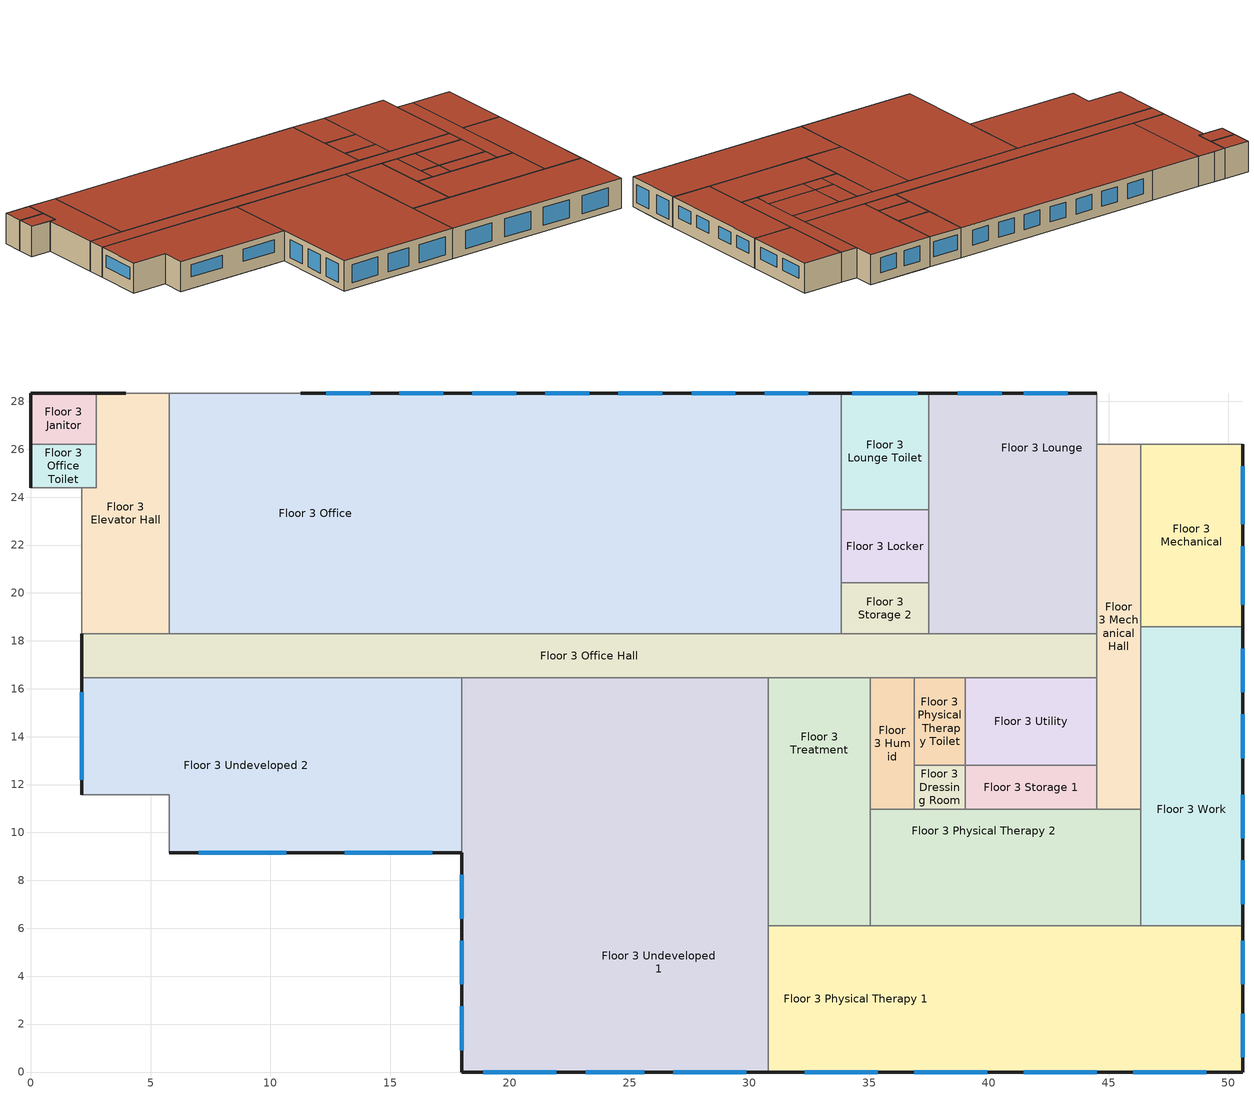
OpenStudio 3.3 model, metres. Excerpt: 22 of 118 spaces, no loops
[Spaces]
Floor 3 Work
 floor to Floor 2 Utility: 50.6,18.59 50.6,15.85 46.33,15.85 46.33,18.59 z6.1
 floor to Floor 2 Office: 50.6,15.85 50.6,6.1 46.33,6.1 46.33,15.85 z6.1
 wall outside: 50.6,6.1 50.6,18.59 z6.1:9.14
 wall to Floor 3 Physical Therapy 2: 46.33,10.97 46.33,6.1 z6.1:9.14
 wall to Floor 3 Mechanical: 50.6,18.59 46.33,18.59 z6.1:9.14
 wall to Floor 3 Physical Therapy 1: 46.33,6.1 50.6,6.1 z6.1:9.14
 wall to Floor 3 Mechanical Hall: 46.33,18.59 46.33,10.97 z6.1:9.14
 window: 50.6,13.11 50.6,14.94 / 50.6,15.85 50.6,17.68 / 50.6,7.01 50.6,8.84 / 50.6,9.75 50.6,11.58 z7.32:8.53
 roof outside: 50.6,6.1 50.6,18.59 46.33,18.59 46.33,6.1 z9.14
Floor 3 Dressing Room
 floor to Floor 2 X-Ray: 39.01,12.8 39.01,10.97 36.88,10.97 36.88,12.8 z6.1
 wall to Floor 3 Storage 1: 39.01,10.97 39.01,12.8 z6.1:9.14
 wall to Floor 3 Physical Therapy 2: 36.88,10.97 39.01,10.97 z6.1:9.14
 wall to Floor 3 Physical Therapy Toilet: 39.01,12.8 36.88,12.8 z6.1:9.14
 wall to Floor 3 Humid: 36.88,12.8 36.88,10.97 z6.1:9.14
 roof outside: 39.01,10.97 39.01,12.8 36.88,12.8 36.88,10.97 z9.14
Floor 3 Physical Therapy Toilet
 floor to Floor 2 X-Ray: 39.01,16.46 39.01,12.8 36.88,12.8 36.88,16.46 z6.1
 wall to Floor 3 Office Hall: 39.01,16.46 36.88,16.46 z6.1:9.14
 wall to Floor 3 Utility: 39.01,12.8 39.01,16.46 z6.1:9.14
 wall to Floor 3 Humid: 36.88,16.46 36.88,12.8 z6.1:9.14
 roof outside: 39.01,12.8 39.01,16.46 36.88,16.46 36.88,12.8 z9.14
Floor 3 Lounge
 floor to Floor 2 Storage 2: 44.5,23.77 44.5,21.34 39.93,21.34 39.93,23.77 z6.1
 floor to Floor 2 Exam 6: 44.5,28.35 44.5,23.77 39.93,23.77 39.93,28.35 z6.1
 floor to Floor 2 Exam Hall 4: 39.93,28.35 39.93,18.29 38.1,18.29 38.1,28.35 z6.1
 floor to Floor 2 Exam 7: 38.1,28.35 38.1,18.29 37.49,18.29 37.49,28.35 z6.1
 floor to Floor 2 Nurse Station 1: 44.5,21.34 44.5,18.29 39.93,18.29 39.93,21.34 z6.1
 wall outside: 44.5,28.35 37.49,28.35 z6.1:9.14
 wall to Floor 3 Lounge Toilet: 37.49,28.35 37.49,23.47 z6.1:9.14
 wall to NE Stair: 44.5,26.21 44.5,28.35 z6.1:9.14
 wall to Floor 3 Office Hall: 37.49,18.29 44.5,18.29 z6.1:9.14
 wall to Floor 3 Locker: 37.49,23.47 37.49,20.42 z6.1:9.14
 wall to Floor 3 Storage 2: 37.49,20.42 37.49,18.29 z6.1:9.14
 wall to Floor 3 Mechanical Hall: 44.5,18.29 44.5,26.21 z6.1:9.14
 window: 40.54,28.35 38.71,28.35 / 43.28,28.35 41.45,28.35 z7.01:8.53
 roof outside: 44.5,18.29 44.5,28.35 37.49,28.35 37.49,18.29 z9.14
Floor 3 Elevator Hall
 floor to Floor 2 Work: 5.79,28.35 5.79,18.29 2.13,18.29 2.13,24.38 2.74,24.38 2.74,28.35 z6.1
 wall outside: 3.96,28.35 2.74,28.35 z6.1:9.14
 wall to NW Elevator: 2.13,24.38 2.13,18.29 z6.1:9.14
 wall to Floor 3 Office: 5.79,18.29 5.79,28.35 z6.1:9.14
 wall to Floor 3 Office Toilet: 2.74,26.21 2.74,24.38 2.13,24.38 z6.1:9.14
 wall to Floor 3 Office Hall: 2.13,18.29 5.79,18.29 z6.1:9.14
 wall to Floor 3 Janitor: 2.74,28.35 2.74,26.21 z6.1:9.14
 wall to NW Stair: 5.79,28.35 3.96,28.35 z6.1:9.14
 roof outside: 5.79,18.29 5.79,28.35 2.74,28.35 2.74,24.38 2.13,24.38 2.13,18.29 z9.14
Floor 3 Physical Therapy 2
 floor to Floor 2 Exam Hall 3: 39.93,9.14 39.93,6.1 38.1,6.1 38.1,9.14 z6.1
 floor to Floor 2 Lounge: 44.5,9.14 44.5,6.1 42.06,6.1 42.06,9.14 z6.1
 floor to Floor 2 Dictation: 42.06,9.14 42.06,6.1 39.93,6.1 39.93,9.14 z6.1
 floor to Floor 2 Exam 3: 38.1,9.14 38.1,6.1 35.05,6.1 35.05,9.14 z6.1
 floor to Floor 2 Office Hall: 46.33,10.97 46.33,6.1 44.5,6.1 44.5,10.97 z6.1
 floor to Floor 2 Reception Hall: 44.5,10.97 44.5,9.14 35.05,9.14 35.05,10.97 z6.1
 wall to Floor 3 Physical Therapy 1: 35.05,6.1 46.33,6.1 z6.1:9.14
 wall to Floor 3 Mechanical Hall: 46.33,10.97 44.5,10.97 z6.1:9.14
 wall to Floor 3 Treatment: 35.05,10.97 35.05,6.1 z6.1:9.14
 wall to Floor 3 Storage 1: 44.5,10.97 39.01,10.97 z6.1:9.14
 wall to Floor 3 Humid: 36.88,10.97 35.05,10.97 z6.1:9.14
 roof outside: 46.33,6.1 46.33,10.97 35.05,10.97 35.05,6.1 z9.14
Floor 3 Office
 floor to Floor 2 Storage 3: 28.96,23.77 28.96,21.34 23.47,21.34 23.47,23.77 z6.1
 floor to Floor 2 Exam 8: 28.96,28.35 28.96,23.77 23.47,23.77 23.47,28.35 z6.1
 floor to Floor 2 Exam Hall 5: 30.78,28.35 30.78,18.29 28.96,18.29 28.96,28.35 z6.1
 floor to Floor 2 Exam 9: 21.64,28.35 21.64,18.29 17.98,18.29 17.98,28.35 z6.1
 floor to Floor 2 Work: 17.98,28.35 17.98,18.29 5.79,18.29 5.79,28.35 z6.1
 floor to Floor 2 Exam Hall 6: 23.47,28.35 23.47,18.29 21.64,18.29 21.64,28.35 z6.1
 floor to Floor 2 Nurse Station 2: 28.96,21.34 28.96,18.29 23.47,18.29 23.47,21.34 z6.1
 floor to Floor 2 Exam 7: 33.83,28.35 33.83,18.29 30.78,18.29 30.78,28.35 z6.1
 wall outside: 33.83,28.35 11.28,28.35 z6.1:9.14
 wall to Floor 3 Office Hall: 5.79,18.29 33.83,18.29 z6.1:9.14
 wall to Floor 3 Locker: 33.83,20.42 33.83,23.47 z6.1:9.14
 wall to Floor 3 Storage 2: 33.83,18.29 33.83,20.42 z6.1:9.14
 wall to NW Stair: 11.28,28.35 5.79,28.35 z6.1:9.14
 wall to Floor 3 Lounge Toilet: 33.83,23.47 33.83,28.35 z6.1:9.14
 window: 26.37,28.35 24.54,28.35 / 17.22,28.35 15.39,28.35 / 23.32,28.35 21.49,28.35 / 14.17,28.35 12.34,28.35 / 32.46,28.35 30.63,28.35 / 29.41,28.35 27.58,28.35 / 20.27,28.35 18.44,28.35 z7.01:8.53
 roof outside: 33.83,18.29 33.83,28.35 5.79,28.35 5.79,18.29 z9.14
Floor 3 Storage 1
 floor to Floor 2 Scheduling 1: 44.5,12.8 44.5,10.97 39.01,10.97 39.01,12.8 z6.1
 wall to Floor 3 Mechanical Hall: 44.5,10.97 44.5,12.8 z6.1:9.14
 wall to Floor 3 Utility: 44.5,12.8 39.01,12.8 z6.1:9.14
 roof outside: 44.5,10.97 44.5,12.8 39.01,12.8 39.01,10.97 z9.14
Floor 3 Utility
 floor to Floor 2 Scheduling 1: 44.5,16.46 44.5,12.8 39.01,12.8 39.01,16.46 z6.1
 wall to Floor 3 Mechanical Hall: 44.5,12.8 44.5,16.46 z6.1:9.14
 wall to Floor 3 Office Hall: 44.5,16.46 39.01,16.46 z6.1:9.14
 roof outside: 44.5,12.8 44.5,16.46 39.01,16.46 39.01,12.8 z9.14
Floor 3 Physical Therapy 1
 floor to Floor 2 Office Hall: 46.33,6.1 46.33,3.66 44.5,3.66 44.5,6.1 z6.1
 floor to Floor 2 Conference: 50.6,3.66 50.6,0 42.06,0 42.06,3.66 z6.1
 floor to Floor 2 Conference Toilet: 44.5,6.1 44.5,3.66 42.06,3.66 42.06,6.1 z6.1
 floor to Floor 2 Exam Hall 3: 39.93,6.1 39.93,0 38.1,0 38.1,6.1 z6.1
 floor to Floor 2 Exam 3: 38.1,6.1 38.1,0 30.78,0 30.78,6.1 z6.1
 floor to Floor 2 Storage 1: 42.06,6.1 42.06,3.66 39.93,3.66 39.93,6.1 z6.1
 floor to Floor 2 Exam 4: 42.06,3.66 42.06,0 39.93,0 39.93,3.66 z6.1
 floor to Floor 2 Office: 50.6,6.1 50.6,3.66 46.33,3.66 46.33,6.1 z6.1
 wall outside: 30.78,0 50.6,0 50.6,6.1 z6.1:9.14
 wall to Floor 3 Undeveloped 1: 30.78,6.1 30.78,0 z6.1:9.14
 wall to Floor 3 Treatment: 35.05,6.1 30.78,6.1 z6.1:9.14
 window: 32.31,0 35.36,0 / 36.88,0 39.93,0 / 46.02,0 49.07,0 / 41.45,0 44.5,0 / 50.6,3.66 50.6,5.49 / 50.6,0.61 50.6,2.44 z6.71:8.53
 roof outside: 50.6,0 50.6,6.1 30.78,6.1 30.78,0 z9.14
Floor 3 Office Toilet
 floor to Floor 2 Work Toilet: 2.74,26.21 2.74,24.38 0,24.38 0,26.21 z6.1
 wall outside: 0,26.21 0,24.38 z6.1:9.14
 wall to NW Elevator: 0,24.38 2.13,24.38 z6.1:9.14
 wall to Floor 3 Janitor: 2.74,26.21 0,26.21 z6.1:9.14
 roof outside: 2.74,24.38 2.74,26.21 0,26.21 0,24.38 z9.14
Floor 3 Office Hall
 floor to Floor 2 Work Hall: 44.5,18.29 44.5,16.46 2.13,16.46 2.13,18.29 z6.1
 wall outside: 2.13,18.29 2.13,16.46 z6.1:9.14
 wall to Floor 3 Humid: 35.05,16.46 36.88,16.46 z6.1:9.14
 wall to Floor 3 Undeveloped 2: 2.13,16.46 17.98,16.46 z6.1:9.14
 wall to Floor 3 Undeveloped 1: 17.98,16.46 30.78,16.46 z6.1:9.14
 wall to Floor 3 Storage 2: 37.49,18.29 33.83,18.29 z6.1:9.14
 wall to Floor 3 Mechanical Hall: 44.5,16.46 44.5,18.29 z6.1:9.14
 wall to Floor 3 Treatment: 30.78,16.46 35.05,16.46 z6.1:9.14
 roof outside: 44.5,16.46 44.5,18.29 2.13,18.29 2.13,16.46 z9.14
Floor 3 Humid
 floor to Floor 2 X-Ray: 36.88,16.46 36.88,10.97 35.05,10.97 35.05,16.46 z6.1
 wall to Floor 3 Treatment: 35.05,16.46 35.05,10.97 z6.1:9.14
 roof outside: 36.88,10.97 36.88,16.46 35.05,16.46 35.05,10.97 z9.14
Floor 3 Undeveloped 1
 floor to Floor 2 Exam 2: 28.96,9.14 28.96,0 23.47,0 23.47,9.14 z6.1
 floor to Floor 2 X-Ray: 30.78,16.46 30.78,10.97 23.77,10.97 23.77,16.46 z6.1
 floor to Floor 2 Exam 1: 21.64,9.14 21.64,0 17.98,0 17.98,9.14 z6.1
 floor to Floor 2 Exam Hall 2: 30.78,9.14 30.78,0 28.96,0 28.96,9.14 z6.1
 floor to Floor 2 Scheduling 2: 23.77,16.46 23.77,10.97 17.98,10.97 17.98,16.46 z6.1
 floor to Floor 2 Reception Hall: 30.78,10.97 30.78,9.14 17.98,9.14 17.98,10.97 z6.1
 floor to Floor 2 Exam Hall 1: 23.47,9.14 23.47,0 21.64,0 21.64,9.14 z6.1
 wall outside: 17.98,9.14 17.98,0 30.78,0 z6.1:9.14
 wall to Floor 3 Undeveloped 2: 17.98,16.46 17.98,9.14 z6.1:9.14
 wall to Floor 3 Treatment: 30.78,6.1 30.78,16.46 z6.1:9.14
 window: 17.98,8.23 17.98,6.4 / 17.98,2.74 17.98,0.91 / 17.98,5.49 17.98,3.66 / 26.82,0 29.87,0 / 23.16,0 25.6,0 / 18.9,0 21.95,0 z6.71:8.53
 roof outside: 30.78,0 30.78,16.46 17.98,16.46 17.98,0 z9.14
Floor 3 Mechanical Hall
 floor to Floor 2 Office Hall: 46.33,26.21 46.33,10.97 44.5,10.97 44.5,26.21 z6.1
 wall to NE Stair: 46.33,26.21 44.5,26.21 z6.1:9.14
 wall to Floor 3 Mechanical: 46.33,18.59 46.33,26.21 z6.1:9.14
 roof outside: 46.33,10.97 46.33,26.21 44.5,26.21 44.5,10.97 z9.14
Floor 3 Treatment
 floor to Floor 2 Reception Hall: 35.05,10.97 35.05,9.14 30.78,9.14 30.78,10.97 z6.1
 floor to Floor 2 Exam 3: 35.05,9.14 35.05,6.1 30.78,6.1 30.78,9.14 z6.1
 floor to Floor 2 X-Ray: 35.05,16.46 35.05,10.97 30.78,10.97 30.78,16.46 z6.1
 roof outside: 35.05,6.1 35.05,16.46 30.78,16.46 30.78,6.1 z9.14
Floor 3 Undeveloped 2
 floor to Floor 2 Reception: 15.85,16.46 15.85,9.14 5.79,9.14 5.79,11.58 2.13,11.58 2.13,16.46 z6.1
 floor to Floor 2 Reception Hall: 17.98,10.97 17.98,9.14 15.85,9.14 15.85,10.97 z6.1
 floor to Floor 2 Reception Toilet: 17.98,16.46 17.98,10.97 15.85,10.97 15.85,16.46 z6.1
 wall outside: 2.13,16.46 2.13,11.58 / 5.79,9.14 17.98,9.14 z6.1:9.14
 wall to SW Stair: 2.13,11.58 5.79,11.58 5.79,9.14 z6.1:9.14
 window: 7.01,9.14 10.67,9.14 / 13.11,9.14 16.76,9.14 / 2.13,15.85 2.13,12.19 z7.32:8.53
 roof outside: 17.98,9.14 17.98,16.46 2.13,16.46 2.13,11.58 5.79,11.58 5.79,9.14 z9.14
Floor 3 Janitor
 floor to Floor 2 Janitor: 2.74,28.35 2.74,26.21 0,26.21 0,28.35 z6.1
 wall outside: 2.74,28.35 0,28.35 0,26.21 z6.1:9.14
 roof outside: 2.74,26.21 2.74,28.35 0,28.35 0,26.21 z9.14
Floor 3 Locker
 floor to Floor 2 Exam 7: 37.49,23.47 37.49,20.42 33.83,20.42 33.83,23.47 z6.1
 wall to Floor 3 Storage 2: 33.83,20.42 37.49,20.42 z6.1:9.14
 wall to Floor 3 Lounge Toilet: 37.49,23.47 33.83,23.47 z6.1:9.14
 roof outside: 37.49,20.42 37.49,23.47 33.83,23.47 33.83,20.42 z9.14
Floor 3 Mechanical
 floor to Floor 2 Exam 5: 50.6,26.21 50.6,18.59 46.33,18.59 46.33,26.21 z6.1
 wall outside: 50.6,18.59 50.6,26.21 z6.1:9.14
 wall to NE Stair: 50.6,26.21 46.33,26.21 z6.1:9.14
 window: 50.6,22.86 50.6,25.3 / 50.6,19.51 50.6,21.95 z7.32:8.53
 roof outside: 50.6,18.59 50.6,26.21 46.33,26.21 46.33,18.59 z9.14
Floor 3 Lounge Toilet
 floor to Floor 2 Exam 7: 37.49,28.35 37.49,23.47 33.83,23.47 33.83,28.35 z6.1
 wall outside: 37.49,28.35 33.83,28.35 z6.1:9.14
 window: 37.03,28.35 34.29,28.35 z7.01:8.53
 roof outside: 37.49,23.47 37.49,28.35 33.83,28.35 33.83,23.47 z9.14
Floor 3 Storage 2
 floor to Floor 2 Exam 7: 37.49,20.42 37.49,18.29 33.83,18.29 33.83,20.42 z6.1
 roof outside: 37.49,18.29 37.49,20.42 33.83,20.42 33.83,18.29 z9.14
[Site]
New York-John F Kennedy Intl AP_NY_USA: Latitude {deg}=40.65; Longitude {deg}=-73.8; Time Zone {hr}=-5; Elevation {m}=5; Terrain=City
[Building]
-Outpatient-ASHRAE 169-2013-4A created: 2021-11-22 21:51:46 -0800: North Axis {deg}=0; Default Construction Set=90.1-2004 - Outpatient - ASHRAE 169-2013-4A; Standards Number of Stories=3; Standards Number of Above Ground Stories=3; Standards Building Type=Outpatient
[ClimateZones]
Climate Zone Institution Name 1=ASHRAE; Climate Zone Document Name 1=ANSI/ASHRAE Standard 169; Climate Zone Document Year 1=2006; Climate Zone Value 1=4A
[Site:WaterMainsTemperature]
Calculation Method=Correlation; Annual Average Outdoor Air Temperature {C}=12.4667; Maximum Difference In Monthly Average Outdoor Air Temperatures {deltaC}=25.2
[SizingPeriod:DesignDay] Barometric Pressure {Pa}=101241; Sky Clearness=0; Rain Indicator=No; Snow Indicator=No; Day of Month=21; Daylight Saving Time Indicator=No; Humidity Condition Type=Wetbulb; Dry-Bulb Temperature Range Modifier Type=DefaultMultipliers
Name | Maximum Dry-Bulb Temperature {C} | Daily Dry-Bulb Temperature Range {deltaC} | Wind Speed {m/s} | Wind Direction {deg} | Month | Day Type | Wetbulb or DewPoint at Maximum Dry-Bulb {C} | Solar Model Indicator | ASHRAE Clear Sky Optical Depth for Beam Irradiance | ASHRAE Clear Sky Optical Depth for Diffuse Irradiance
New.York-John.F.Kennedy.Intl.AP_NY_USA Ann Clg .4% Condns DB=>MWB | 32.1 | 7.4 | 5.6 | 230 | 7 | SummerDesignDay | 23.1 | ASHRAETau | 0.541 | 1.8
New.York-John.F.Kennedy.Intl.AP_NY_USA Ann Htg 99.6% Condns DB | -10.7 | 0 | 7.5 | 320 | 1 | WinterDesignDay | -10.7 | ASHRAEClearSky
[Site:GroundTemperature:FCfactorMethod]
January Ground Temperature {C}=14; February Ground Temperature {C}=7.3; March Ground Temperature {C}=3.3; April Ground Temperature {C}=1.2; May Ground Temperature {C}=-0.2; June Ground Temperature {C}=5.6; July Ground Temperature {C}=10.9; August Ground Temperature {C}=16.1; September Ground Temperature {C}=21.7; October Ground Temperature {C}=25; November Ground Temperature {C}=24.8; December Ground Temperature {C}=19.9
[Material:NoMass] Thermal Absorptance=0.9; Solar Absorptance=0.7
Name | Roughness | Thermal Resistance {m2-K/W} | Visible Absorptance
CP02 CARPET PAD | VeryRough | 0.21648 | 0.8
Typical Insulation R-6.78 | Smooth | 1.19347 | 0.7
Typical Carpet Pad | Smooth | 0.21648 | 0.8
Typical Insulation R-5.89 | Smooth | 1.03652 | 0.7
Typical Insulation R-14.76 | Smooth | 2.59864 | 0.7
Typical Insulation R-0.58 | Smooth | 0.101875 | 0.7
Typical Insulation R-0.01 | Smooth | 0.001 | 0.7
[Material]
Name | Roughness | Thickness {m} | Conductivity {W/m-K} | Density {kg/m3} | Specific Heat {J/kg-K} | Thermal Absorptance | Solar Absorptance | Visible Absorptance
100mm Normalweight concrete floor | MediumSmooth | 0.1016 | 2.31 | 2322 | 832
G01 13mm gypsum board | Smooth | 0.0127 | 0.16 | 800 | 1090 | 0.9 | 0.7 | 0.5
4 in. Normalweight Concrete Floor | MediumRough | 0.1016 | 2.31 | 2322 | 832 | 0.9 | 0.7 | 0.7
25mm Stucco | Smooth | 0.0254 | 0.72 | 1856 | 840 | 0.9 | 0.7 | 0.7
5/8 in. Gypsum Board | MediumSmooth | 0.0159 | 0.16 | 800 | 1090 | 0.9 | 0.7 | 0.7
Roof Membrane | VeryRough | 0.0095 | 0.16 | 1121.29 | 1460 | 0.9 | 0.7 | 0.7
Metal Roof Surface; F08 Metal surface | Smooth | 0.0008 | 45.28 | 7824 | 500 | 0.9 | 0.7 | 0.7
6 in. Normalweight Concrete Floor | MediumRough | 0.1524 | 2.31 | 2322 | 832 | 0.9 | 0.7 | 0.7
8 in. Concrete Block Basement Wall | MediumRough | 0.2032 | 1.326 | 1842 | 912 | 0.9 | 0.7 | 0.7
G05 25mm wood | MediumSmooth | 0.0254 | 0.15 | 608 | 1630 | 0.9 | 0.5 | 0.5
Std Wood 6inch | MediumSmooth | 0.15 | 0.12 | 540 | 1210 | 0.9 | 0.7 | 0.7
[DefaultConstructionSet]
90.1-2004 - Outpatient - ASHRAE 169-2013-4A: Default Exterior Surface Constructions=Default Surface Constructions 1; Default Interior Surface Constructions=Default Surface Constructions 2; Default Ground Contact Surface Constructions=Default Surface Constructions 3; Default Exterior SubSurface Constructions=Default Sub Surface Constructions 1; Default Interior SubSurface Constructions=Default Sub Surface Constructions 2; Interior Partition Construction=Typical Interior Partition
[DefaultSurfaceConstructions]
Name | Floor Construction | Wall Construction | Roof Ceiling Construction
Default Surface Constructions 1 | Typical Insulated Exterior Mass Floor R-9.35 | Typical Insulated Steel Framed Exterior Wall R-8.06 | Typical IEAD Roof R-15.87
Default Surface Constructions 2 | Typical Interior Floor | Typical Interior Wall | Typical Interior Ceiling
Default Surface Constructions 3 | Typical Insulated Carpeted 6in Slab Floor | Typical Insulated Basement Mass Wall
[Construction]
Typical Insulated Exterior Mass Floor R-9.35: Typical Insulation R-6.78, 4 in. Normalweight Concrete Floor, Typical Carpet Pad
Typical Insulated Steel Framed Exterior Wall R-8.06: 25mm Stucco, 5/8 in. Gypsum Board, Typical Insulation R-5.89, 5/8 in. Gypsum Board
Typical IEAD Roof R-15.87: Roof Membrane, Typical Insulation R-14.76, Metal Roof Surface
Typical Interior Floor: 100mm Normalweight concrete floor, CP02 CARPET PAD
Typical Interior Wall: G01 13mm gypsum board, G01 13mm gypsum board
Typical Interior Ceiling: CP02 CARPET PAD, 100mm Normalweight concrete floor
Typical Insulated Carpeted 6in Slab Floor: 6 in. Normalweight Concrete Floor, Typical Carpet Pad
Typical Insulated Basement Mass Wall: 8 in. Concrete Block Basement Wall
U 0.57 SHGC 0.39 Dbl Ref-D Clr 6mm/6mm Air: REF D CLEAR 6MM, AIR 6MM, CLEAR 6MM
Typical Insulated Metal Door R-1.43: F08 Metal surface, Typical Insulation R-0.58
Typical Overhead Door R-0.86: Typical Insulation R-0.01
U 1.17 SHGC 0.49 Simple Glazing Skylight U-1.17 SHGC 0.39: U 1.17 SHGC 0.49 Simple Glazing U-1.17 SHGC 0.39
Typical Interior Window: Clear 3mm
Typical Interior Door; Typical Interior Partition: G05 25mm wood
InteriorFurnishings: Std Wood 6inch
[DefaultSubSurfaceConstructions]
Name | Fixed Window Construction | Operable Window Construction | Door Construction | Glass Door Construction | Overhead Door Construction | Skylight Construction | Tubular Daylight Dome Construction | Tubular Daylight Diffuser Construction
Default Sub Surface Constructions 1 | U 0.57 SHGC 0.39 Dbl Ref-D Clr 6mm/6mm Air | U 0.57 SHGC 0.39 Dbl Ref-D Clr 6mm/6mm Air | Typical Insulated Metal Door R-1.43 | U 0.57 SHGC 0.39 Dbl Ref-D Clr 6mm/6mm Air | Typical Overhead Door R-0.86 | U 1.17 SHGC 0.49 Simple Glazing Skylight U-1.17 SHGC 0.39 | Typical Interior Window | Typical Interior Window
Default Sub Surface Constructions 2 | Typical Interior Window | Typical Interior Window | Typical Interior Door
[WindowMaterial:Glazing] Optical Data Type=SpectralAverage; Infrared Transmittance at Normal Incidence=0; Front Side Infrared Hemispherical Emissivity=0.84; Conductivity {W/m-K}=0.9; Dirt Correction Factor for Solar and Visible Transmittance=1; Solar Diffusing=No
Name | Thickness {m} | Solar Transmittance at Normal Incidence | Front Side Solar Reflectance at Normal Incidence | Back Side Solar Reflectance at Normal Incidence | Visible Transmittance at Normal Incidence | Front Side Visible Reflectance at Normal Incidence | Back Side Visible Reflectance at Normal Incidence | Back Side Infrared Hemispherical Emissivity
REF D CLEAR 6MM | 0.006 | 0.429 | 0.308 | 0.379 | 0.334 | 0.453 | 0.505 | 0.82
CLEAR 6MM | 0.006 | 0.775 | 0.071 | 0.071 | 0.881 | 0.08 | 0.08 | 0.84
Clear 3mm | 0.003 | 0.837 | 0.075 | 0.075 | 0.898 | 0.081 | 0.081 | 0.84
[WindowMaterial:Gas]
AIR 6MM: Gas Type=Air; Thickness {m}=0.0063
[WindowMaterial:SimpleGlazingSystem]
U 1.17 SHGC 0.49 Simple Glazing U-1.17 SHGC 0.39: U-Factor {W/m2-K}=6.64357; Solar Heat Gain Coefficient=0.39; Visible Transmittance=0.38
[Space] Building Story=Building Story 3; Part of Total Floor Area=Yes
Name | Space Type | Thermal Zone
Floor 3 Work | Outpatient Office | Floor 3 Work ZN
Floor 3 Dressing Room | Outpatient DressingRoom | Floor 3 Dressing Room ZN
Floor 3 Physical Therapy Toilet | Outpatient Toilet | Floor 3 Physical Therapy Toilet ZN
Floor 3 Office Toilet | Outpatient Toilet | Floor 3 Office Toilet ZN
Floor 3 Lounge | Outpatient Lounge | Floor 3 Lounge ZN
Floor 3 Elevator Hall | Outpatient Hall_infil | Floor 3 Elevator Hall ZN
Floor 3 Physical Therapy 2 | Outpatient PhysicalTherapy | Floor 3 Physical Therapy 2 ZN
Floor 3 Office | Outpatient Office | Floor 3 Office ZN
Floor 3 Mechanical | Outpatient Elec/MechRoom | Floor 3 Mechanical ZN
Floor 3 Storage 1 | Outpatient Janitor | Floor 3 Storage 1 ZN
Floor 3 Utility | Outpatient Janitor | Floor 3 Utility ZN
Floor 3 Physical Therapy 1 | Outpatient PhysicalTherapy | Floor 3 Physical Therapy 1 ZN
Floor 3 Locker | Outpatient LockerRoom | Floor 3 Locker ZN
Floor 3 Office Hall | Outpatient Hall_infil | Floor 3 Office Hall ZN
Floor 3 Humid | Outpatient Office | Floor 3 Humid ZN
Floor 3 Undeveloped 2 | Outpatient Undeveloped | Floor 3 Undeveloped 2 ZN
Floor 3 Undeveloped 1 | Outpatient Undeveloped | Floor 3 Undeveloped 1 ZN
Floor 3 Mechanical Hall | Outpatient Hall | Floor 3 Mechanical Hall ZN
Floor 3 Treatment | Outpatient Exam | Floor 3 Treatment ZN
Floor 3 Janitor | Outpatient Janitor | Floor 3 Janitor ZN
Floor 3 Lounge Toilet | Outpatient Toilet | Floor 3 Lounge Toilet ZN
Floor 3 Storage 2 | Outpatient Janitor | Floor 3 Storage 2 ZN
[BuildingStory]
Building Story 3: Nominal Z Coordinate {m}=6.096
[SpaceType] Standards Building Type=Outpatient
Name | Default Schedule Set | Design Specification Outdoor Air Object | Standards Space Type
Outpatient DressingRoom | Outpatient DressingRoom Schedule Set | Outpatient DressingRoom Ventilation | DressingRoom
Outpatient Elec/MechRoom | Outpatient Elec/MechRoom Schedule Set | Outpatient Elec/MechRoom Ventilation | Elec/MechRoom
Outpatient Exam | Outpatient Exam Schedule Set | Outpatient Exam Ventilation | Exam
Outpatient Hall | Outpatient Hall Schedule Set | Outpatient Hall Ventilation | Hall
Outpatient Hall_infil | Outpatient Hall_infil Schedule Set | Outpatient Hall_infil Ventilation | Hall_infil
Outpatient Janitor | Outpatient Janitor Schedule Set | Outpatient Janitor Ventilation | Janitor
Outpatient LockerRoom | Outpatient LockerRoom Schedule Set | Outpatient LockerRoom Ventilation | LockerRoom
Outpatient Lounge | Outpatient Lounge Schedule Set | Outpatient Lounge Ventilation | Lounge
Outpatient Office | Outpatient Office Schedule Set | Outpatient Office Ventilation | Office
Outpatient PhysicalTherapy | Outpatient PhysicalTherapy Schedule Set | Outpatient PhysicalTherapy Ventilation | PhysicalTherapy
Outpatient Toilet | Outpatient Toilet Schedule Set | Outpatient Toilet Ventilation | Toilet
Outpatient Undeveloped | Outpatient Undeveloped Schedule Set | Outpatient Undeveloped Ventilation | Undeveloped
[People:Definition] Number of People Calculation Method=People/Area; Fraction Radiant=0.3
Name | People per Space Floor Area {person/m2}
Outpatient DressingRoom People Definition; Outpatient Office People Definition | 0.0538196
Outpatient Exam People Definition; Outpatient PhysicalTherapy People Definition | 0.215493
Outpatient LockerRoom People Definition; Outpatient Lounge People Definition | 0.161566
[People] Work Efficiency Schedule=Work Efficiency Schedule; Clothing Insulation Schedule=Clothing Schedule; Air Velocity Schedule=Air Velocity Schedule; Multiplier=1
Name | People Definition | Space or SpaceType
Outpatient DressingRoom People | Outpatient DressingRoom People Definition | Outpatient DressingRoom
Outpatient Exam People | Outpatient Exam People Definition | Outpatient Exam
Outpatient LockerRoom People | Outpatient LockerRoom People Definition | Outpatient LockerRoom
Outpatient Lounge People | Outpatient Lounge People Definition | Outpatient Lounge
Outpatient Office People | Outpatient Office People Definition | Outpatient Office
Outpatient PhysicalTherapy People | Outpatient PhysicalTherapy People Definition | Outpatient PhysicalTherapy
[Lights:Definition] Design Level Calculation Method=Watts/Area; Fraction Visible=0.2; Return Air Fraction=0
Name | Watts per Space Floor Area {W/m2} | Fraction Radiant
Outpatient DressingRoom General Lights Definition; Outpatient Office General Lights Definition | 6.10233 | 0.365
Outpatient Elec/MechRoom General Lights Definition | 3.55488 | 0.365
Outpatient Elec/MechRoom Task Lights Definition | 0.569567 | 0.165
Outpatient Exam General Lights Definition | 2.13818 | 0.365
Outpatient Exam Task Lights Definition | 2.9628 | 0.165
Outpatient Hall General Lights Definition; Outpatient Hall_infil General Lights Definition | 4.32947 | 0.365
Outpatient Hall Wall Wash Lights Definition; Outpatient Hall_infil Wall Wash Lights Definition | 0.839143 | 0.165
Outpatient Janitor General Lights Definition; Outpatient Undeveloped General Lights Definition | 3.73276 | 0.365
Outpatient LockerRoom General Lights Definition; Outpatient Lounge General Lights Definition | 2.66141 | 0.365
Outpatient LockerRoom Wall Wash Lights Definition; Outpatient Lounge Wall Wash Lights Definition | 0.725509 | 0.165
Outpatient PhysicalTherapy General Lights Definition | 6.17486 | 0.365
Outpatient PhysicalTherapy Task Lights Definition | 1.72631 | 0.165
Outpatient Toilet General Lights Definition | 3.01365 | 0.365
Outpatient Toilet Wall Wash Lights Definition | 0.610955 | 0.165
[ElectricEquipment:Definition] Design Level Calculation Method=Watts/Area; Fraction Latent=0
Name | Watts per Space Floor Area {W/m2} | Fraction Radiant | Fraction Lost
Outpatient DressingRoom Elec Equip Definition; Outpatient Exam Elec Equip Definition; Outpatient Office Elec Equip Definition | 11.8403 | 0.5 | 0
Outpatient Elec/MechRoom Elec Equip Definition | 53.8196 | 0.5 | 0
Outpatient Hall Elec Equip Definition; Outpatient Hall_infil Elec Equip Definition | 4.30556 | 0.5 | 0
Outpatient Janitor Elec Equip Definition | 1.07639 | 0.3 | 0.7
Outpatient LockerRoom Elec Equip Definition; Outpatient Lounge Elec Equip Definition | 32.2917 | 0.5 | 0
Outpatient PhysicalTherapy Elec Equip Definition | 16.1459 | 0.5 | 0
Outpatient Toilet Elec Equip Definition | 4.30556 | 0.3 | 0.7
Outpatient Undeveloped Elec Equip Definition | 11.8403 | 0.3 | 0.7
[ElectricEquipment]
Name | Electric Equipment Definition | Space or SpaceType
Outpatient DressingRoom Elec Equip | Outpatient DressingRoom Elec Equip Definition | Outpatient DressingRoom
Outpatient Elec/MechRoom Elec Equip | Outpatient Elec/MechRoom Elec Equip Definition | Outpatient Elec/MechRoom
Outpatient Exam Elec Equip | Outpatient Exam Elec Equip Definition | Outpatient Exam
Outpatient Hall Elec Equip | Outpatient Hall Elec Equip Definition | Outpatient Hall
Outpatient Hall_infil Elec Equip | Outpatient Hall_infil Elec Equip Definition | Outpatient Hall_infil
Outpatient Janitor Elec Equip | Outpatient Janitor Elec Equip Definition | Outpatient Janitor
Outpatient LockerRoom Elec Equip | Outpatient LockerRoom Elec Equip Definition | Outpatient LockerRoom
Outpatient Lounge Elec Equip | Outpatient Lounge Elec Equip Definition | Outpatient Lounge
Outpatient Office Elec Equip | Outpatient Office Elec Equip Definition | Outpatient Office
Outpatient PhysicalTherapy Elec Equip | Outpatient PhysicalTherapy Elec Equip Definition | Outpatient PhysicalTherapy
Outpatient Toilet Elec Equip | Outpatient Toilet Elec Equip Definition | Outpatient Toilet
Outpatient Undeveloped Elec Equip | Outpatient Undeveloped Elec Equip Definition | Outpatient Undeveloped
[DesignSpecification:OutdoorAir]
Name | Outdoor Air Method | Outdoor Air Flow per Person {m3/s-person} | Outdoor Air Flow per Floor Area {m3/s-m2} | Outdoor Air Flow Air Changes per Hour {1/hr}
Outpatient DressingRoom Ventilation; Outpatient Office Ventilation | Sum | 0.00943895
Outpatient Elec/MechRoom Ventilation; Outpatient Toilet Ventilation |  | 0 | 0 | 0
Outpatient Exam Ventilation | Sum |  | 0.001524
Outpatient Hall Ventilation; Outpatient Hall_infil Ventilation | Sum |  | 0.000254
Outpatient Janitor Ventilation; Outpatient Undeveloped Ventilation | Sum |  | 0.000762
Outpatient LockerRoom Ventilation; Outpatient Lounge Ventilation | Sum | 0.00707921
Outpatient PhysicalTherapy Ventilation | Sum |  | 0.0023876
[DefaultScheduleSet] Number of People Schedule=OutPatientHealthCare BLDG_OCC_SCH; People Activity Level Schedule=OutPatientHealthCare ACTIVITY_SCH; Electric Equipment Schedule=OutPatientHealthCare BLDG_EQUIP_SCH_BASE; Infiltration Schedule=OutPatientHealthCare INFIL_SCH
Name | Lighting Schedule
Outpatient DressingRoom Schedule Set; Outpatient LockerRoom Schedule Set; Outpatient Lounge Schedule Set; Outpatient Toilet Schedule Set | OutPatientHealthCare BLDG_LIGHT_SCH
Outpatient Elec/MechRoom Schedule Set; Outpatient Janitor Schedule Set; Outpatient Undeveloped Schedule Set | OutPatientHealthCare BLDG_LIGHT_STORAGE_SCH
Outpatient Exam Schedule Set; Outpatient PhysicalTherapy Schedule Set | OutPatientHealthCare BLDG_LIGHT_EXAM_SCH
Outpatient Hall Schedule Set; Outpatient Hall_infil Schedule Set | OutPatientHealthCare BLDG_LIGHT_CORRIDOR_SCH
Outpatient Office Schedule Set | OutPatientHealthCare BLDG_LIGHT_OFFICE_SCH
[ThermostatSetpoint:DualSetpoint] Heating Setpoint Temperature Schedule=OutPatientHealthCare HTGSETP_SCH_YES_OPTIMUM; Cooling Setpoint Temperature Schedule=OutPatientHealthCare CLGSETP_SCH_NO_SETBACK
Outpatient DressingRoom Thermostat 2; Outpatient Hall_infil Thermostat 4; Outpatient Office Thermostat 10; Outpatient Janitor Thermostat 11; Outpatient LockerRoom Thermostat 2; Outpatient Lounge Thermostat 3; Outpatient Toilet Thermostat 8; Outpatient Elec/MechRoom Thermostat 2; Outpatient Hall Thermostat 19; Outpatient Office Thermostat 11; Outpatient Hall_infil Thermostat 5; Outpatient Toilet Thermostat 9; Outpatient PhysicalTherapy Thermostat 1; Outpatient PhysicalTherapy Thermostat 2; Outpatient Toilet Thermostat 10; Outpatient Janitor Thermostat 12; Outpatient Janitor Thermostat 13; Outpatient Exam Thermostat 10; Outpatient Undeveloped Thermostat 1; Outpatient Undeveloped Thermostat 2; Outpatient Janitor Thermostat 14; Outpatient Office Thermostat 12
[SpaceInfiltration:DesignFlowRate] Schedule=OutPatientHealthCare INFIL_SCH; Design Flow Rate Calculation Method=Flow/ExteriorArea; Constant Term Coefficient=0; Temperature Term Coefficient=0; Velocity Term Coefficient=0.224; Velocity Squared Term Coefficient=0
Name | Space or SpaceType | Flow per Exterior Surface Area {m3/s-m2}
Floor 3 Elevator Hall Infiltration | Floor 3 Elevator Hall | 0.000100023
Floor 3 Janitor Infiltration | Floor 3 Janitor | 0.000735593
Floor 3 Lounge Infiltration | Floor 3 Lounge | 0.000238426
Floor 3 Lounge Toilet Infiltration | Floor 3 Lounge Toilet | 0.00039432
Floor 3 Mechanical Infiltration | Floor 3 Mechanical | 0.00042718
Floor 3 Office Infiltration | Floor 3 Office | 0.000200919
Floor 3 Office Hall Infiltration | Floor 3 Office Hall | 6.88075e-05
Floor 3 Office Toilet Infiltration | Floor 3 Office Toilet | 0.000539596
Floor 3 Physical Therapy 1 Infiltration | Floor 3 Physical Therapy 1 | 0.000405324
Floor 3 Undeveloped 1 Infiltration | Floor 3 Undeveloped 1 | 0.000247044
Floor 3 Undeveloped 2 Infiltration | Floor 3 Undeveloped 2 | 0.000335356
Floor 3 Work Infiltration | Floor 3 Work | 0.00042718
[ThermalZone] Use Ideal Air Loads=No
Name | Thermostat
Floor 3 Dressing Room ZN | Outpatient DressingRoom Thermostat 2
Floor 3 Elevator Hall ZN | Outpatient Hall_infil Thermostat 4
Floor 3 Humid ZN | Outpatient Office Thermostat 10
Floor 3 Janitor ZN | Outpatient Janitor Thermostat 11
Floor 3 Locker ZN | Outpatient LockerRoom Thermostat 2
Floor 3 Lounge ZN | Outpatient Lounge Thermostat 3
Floor 3 Lounge Toilet ZN | Outpatient Toilet Thermostat 8
Floor 3 Mechanical ZN | Outpatient Elec/MechRoom Thermostat 2
Floor 3 Mechanical Hall ZN | Outpatient Hall Thermostat 19
Floor 3 Office ZN | Outpatient Office Thermostat 11
Floor 3 Office Hall ZN | Outpatient Hall_infil Thermostat 5
Floor 3 Office Toilet ZN | Outpatient Toilet Thermostat 9
Floor 3 Physical Therapy 1 ZN | Outpatient PhysicalTherapy Thermostat 1
Floor 3 Physical Therapy 2 ZN | Outpatient PhysicalTherapy Thermostat 2
Floor 3 Physical Therapy Toilet ZN | Outpatient Toilet Thermostat 10
Floor 3 Storage 1 ZN | Outpatient Janitor Thermostat 12
Floor 3 Storage 2 ZN | Outpatient Janitor Thermostat 13
Floor 3 Treatment ZN | Outpatient Exam Thermostat 10
Floor 3 Undeveloped 1 ZN | Outpatient Undeveloped Thermostat 1
Floor 3 Undeveloped 2 ZN | Outpatient Undeveloped Thermostat 2
Floor 3 Utility ZN | Outpatient Janitor Thermostat 14
Floor 3 Work ZN | Outpatient Office Thermostat 12
[InternalMass:Definition]
Internal Mass Definition 1: Construction=InteriorFurnishings; Design Level Calculation Method=SurfaceArea/Area; Surface Area per Space Floor Area=2
[InternalMass] Internal Mass Definition=Internal Mass Definition 1; Multiplier=1
Name | Space or SpaceType
Floor 3 Janitor Mass | Floor 3 Janitor
Floor 3 Treatment Mass | Floor 3 Treatment
Floor 3 Mechanical Hall Mass | Floor 3 Mechanical Hall
Floor 3 Undeveloped 2 Mass | Floor 3 Undeveloped 2
Floor 3 Physical Therapy 1 Mass | Floor 3 Physical Therapy 1
Floor 3 Storage 1 Mass | Floor 3 Storage 1
Floor 3 Office Mass | Floor 3 Office
Floor 3 Humid Mass | Floor 3 Humid
Floor 3 Physical Therapy 2 Mass | Floor 3 Physical Therapy 2
Floor 3 Dressing Room Mass | Floor 3 Dressing Room
Floor 3 Lounge Mass | Floor 3 Lounge
Floor 3 Lounge Toilet Mass | Floor 3 Lounge Toilet
Floor 3 Elevator Hall Mass | Floor 3 Elevator Hall
Floor 3 Office Hall Mass | Floor 3 Office Hall
Floor 3 Office Toilet Mass | Floor 3 Office Toilet
Floor 3 Storage 2 Mass | Floor 3 Storage 2
Floor 3 Work Mass | Floor 3 Work
Floor 3 Utility Mass | Floor 3 Utility
Floor 3 Undeveloped 1 Mass | Floor 3 Undeveloped 1
Floor 3 Mechanical Mass | Floor 3 Mechanical
Floor 3 Physical Therapy Toilet Mass | Floor 3 Physical Therapy Toilet
Floor 3 Locker Mass | Floor 3 Locker
[Exterior:Lights:Definition]
NonDimming Exterior Lights Def: Design Level {W}=14442
[Exterior:Lights]
NonDimming Exterior Lights Def: Exterior Lights Definition=NonDimming Exterior Lights Def; Schedule=OutPatientHealthCare Exterior_Lgt_ALWAYS_ON; Control Option=AstronomicalClock
[Lights] Fraction Replaceable=1
Name | Lights Definition | Space or SpaceType
Outpatient DressingRoom General Lighting | Outpatient DressingRoom General Lights Definition | Outpatient DressingRoom
Outpatient Elec/MechRoom General Lighting | Outpatient Elec/MechRoom General Lights Definition | Outpatient Elec/MechRoom
Outpatient Elec/MechRoom Task Lighting | Outpatient Elec/MechRoom Task Lights Definition | Outpatient Elec/MechRoom
Outpatient Exam General Lighting | Outpatient Exam General Lights Definition | Outpatient Exam
Outpatient Exam Task Lighting | Outpatient Exam Task Lights Definition | Outpatient Exam
Outpatient Hall General Lighting | Outpatient Hall General Lights Definition | Outpatient Hall
Outpatient Hall Wall Wash Lighting | Outpatient Hall Wall Wash Lights Definition | Outpatient Hall
Outpatient Hall_infil General Lighting | Outpatient Hall_infil General Lights Definition | Outpatient Hall_infil
Outpatient Hall_infil Wall Wash Lighting | Outpatient Hall_infil Wall Wash Lights Definition | Outpatient Hall_infil
Outpatient Janitor General Lighting | Outpatient Janitor General Lights Definition | Outpatient Janitor
Outpatient LockerRoom General Lighting | Outpatient LockerRoom General Lights Definition | Outpatient LockerRoom
Outpatient LockerRoom Wall Wash Lighting | Outpatient LockerRoom Wall Wash Lights Definition | Outpatient LockerRoom
Outpatient Lounge General Lighting | Outpatient Lounge General Lights Definition | Outpatient Lounge
Outpatient Lounge Wall Wash Lighting | Outpatient Lounge Wall Wash Lights Definition | Outpatient Lounge
Outpatient Office General Lighting | Outpatient Office General Lights Definition | Outpatient Office
Outpatient PhysicalTherapy General Lighting | Outpatient PhysicalTherapy General Lights Definition | Outpatient PhysicalTherapy
Outpatient PhysicalTherapy Task Lighting | Outpatient PhysicalTherapy Task Lights Definition | Outpatient PhysicalTherapy
Outpatient Toilet General Lighting | Outpatient Toilet General Lights Definition | Outpatient Toilet
Outpatient Toilet Wall Wash Lighting | Outpatient Toilet Wall Wash Lights Definition | Outpatient Toilet
Outpatient Undeveloped General Lighting | Outpatient Undeveloped General Lights Definition | Outpatient Undeveloped
[Schedule:Ruleset]
Name | Default Day Schedule | Summer Design Day Schedule | Winter Design Day Schedule
Clothing Schedule | Clothing Schedule Default Winter Clothes
Air Velocity Schedule | Air Velocity Schedule Default
Work Efficiency Schedule | Work Efficiency Schedule Default
OutPatientHealthCare BLDG_OCC_SCH | OutPatientHealthCare BLDG_OCC_SCH Default | OutPatientHealthCare BLDG_OCC_SCH Summer Design Day | OutPatientHealthCare BLDG_OCC_SCH Winter Design Day
OutPatientHealthCare ACTIVITY_SCH | OutPatientHealthCare ACTIVITY_SCH Default | OutPatientHealthCare ACTIVITY_SCH Summer Design Day | OutPatientHealthCare ACTIVITY_SCH Winter Design Day
OutPatientHealthCare BLDG_LIGHT_SCH | OutPatientHealthCare BLDG_LIGHT_SCH Default | OutPatientHealthCare BLDG_LIGHT_SCH Summer Design Day | OutPatientHealthCare BLDG_LIGHT_SCH Winter Design Day
OutPatientHealthCare BLDG_EQUIP_SCH_BASE | OutPatientHealthCare BLDG_EQUIP_SCH_BASE Default | OutPatientHealthCare BLDG_EQUIP_SCH_BASE Summer Design Day | OutPatientHealthCare BLDG_EQUIP_SCH_BASE Winter Design Day
OutPatientHealthCare INFIL_SCH | OutPatientHealthCare INFIL_SCH Default | OutPatientHealthCare INFIL_SCH Summer Design Day | OutPatientHealthCare INFIL_SCH Winter Design Day
OutPatientHealthCare HTGSETP_SCH_YES_OPTIMUM | OutPatientHealthCare HTGSETP_SCH_YES_OPTIMUM Default | OutPatientHealthCare HTGSETP_SCH_YES_OPTIMUM Summer Design Day | OutPatientHealthCare HTGSETP_SCH_YES_OPTIMUM Winter Design Day
OutPatientHealthCare CLGSETP_SCH_NO_SETBACK | OutPatientHealthCare CLGSETP_SCH_NO_SETBACK Default | OutPatientHealthCare CLGSETP_SCH_NO_SETBACK Summer Design Day | OutPatientHealthCare CLGSETP_SCH_NO_SETBACK Winter Design Day
OutPatientHealthCare BLDG_LIGHT_STORAGE_SCH | OutPatientHealthCare BLDG_LIGHT_STORAGE_SCH Default | OutPatientHealthCare BLDG_LIGHT_STORAGE_SCH Summer Design Day | OutPatientHealthCare BLDG_LIGHT_STORAGE_SCH Winter Design Day
OutPatientHealthCare BLDG_LIGHT_EXAM_SCH | OutPatientHealthCare BLDG_LIGHT_EXAM_SCH Default | OutPatientHealthCare BLDG_LIGHT_EXAM_SCH Summer Design Day | OutPatientHealthCare BLDG_LIGHT_EXAM_SCH Winter Design Day
OutPatientHealthCare BLDG_LIGHT_CORRIDOR_SCH | OutPatientHealthCare BLDG_LIGHT_CORRIDOR_SCH Default | OutPatientHealthCare BLDG_LIGHT_CORRIDOR_SCH Summer Design Day | OutPatientHealthCare BLDG_LIGHT_CORRIDOR_SCH Winter Design Day
OutPatientHealthCare BLDG_LIGHT_OFFICE_SCH | OutPatientHealthCare BLDG_LIGHT_OFFICE_SCH Default | OutPatientHealthCare BLDG_LIGHT_OFFICE_SCH Summer Design Day | OutPatientHealthCare BLDG_LIGHT_OFFICE_SCH Winter Design Day
OutPatientHealthCare Exterior_Lgt_ALWAYS_ON | OutPatientHealthCare Exterior_Lgt_ALWAYS_ON Default | OutPatientHealthCare Exterior_Lgt_ALWAYS_ON Summer Design Day | OutPatientHealthCare Exterior_Lgt_ALWAYS_ON Winter Design Day
[Schedule:Day]
Clothing Schedule Default Winter Clothes; OutPatientHealthCare INFIL_SCH Winter Design Day; OutPatientHealthCare INFIL_SCH Summer Design Day; OutPatientHealthCare Exterior_Lgt_ALWAYS_ON Default; OutPatientHealthCare Exterior_Lgt_ALWAYS_ON Winter Design Day; OutPatientHealthCare Exterior_Lgt_ALWAYS_ON Summer Design Day: 24, 0, 1
Clothing Schedule Summer Clothes: 24, 0, 0.5
Air Velocity Schedule Default: 24, 0, 0.2
Work Efficiency Schedule Default: 24, 0, 0
OutPatientHealthCare BLDG_OCC_SCH Default: 8, 0, 0, 17, 0, 0.05, 24, 0, 0
OutPatientHealthCare BLDG_OCC_SCH Summer Design Day; OutPatientHealthCare BLDG_OCC_SCH SmrDsn|Wkdy Day: 4, 0, 0.05, 6, 0, 0.2, 7, 0, 0.5, 18, 0, 0.9, 20, 0, 0.5, 22, 0, 0.2, 24, 0, 0.05
OutPatientHealthCare BLDG_OCC_SCH Winter Design Day; OutPatientHealthCare BLDG_OCC_SCH WntrDsn|Sat Day: 7, 0, 0.05, 9, 0, 0.2, 15, 0, 0.3, 20, 0, 0.2, 24, 0, 0.05
OutPatientHealthCare ACTIVITY_SCH Default; OutPatientHealthCare ACTIVITY_SCH Winter Design Day; OutPatientHealthCare ACTIVITY_SCH Summer Design Day: 24, 0, 120
OutPatientHealthCare BLDG_LIGHT_SCH Default; OutPatientHealthCare BLDG_LIGHT_STORAGE_SCH Default; OutPatientHealthCare BLDG_LIGHT_EXAM_SCH Default; OutPatientHealthCare BLDG_LIGHT_CORRIDOR_SCH Default; OutPatientHealthCare BLDG_LIGHT_OFFICE_SCH Default: 8, 0, 0.05, 17, 0, 0.1, 24, 0, 0.05
OutPatientHealthCare BLDG_LIGHT_SCH Summer Design Day; OutPatientHealthCare BLDG_LIGHT_SCH SmrDsn|Wkdy Day; OutPatientHealthCare BLDG_LIGHT_STORAGE_SCH Summer Design Day; OutPatientHealthCare BLDG_LIGHT_STORAGE_SCH SmrDsn|Wkdy Day; OutPatientHealthCare BLDG_LIGHT_EXAM_SCH Summer Design Day; OutPatientHealthCare BLDG_LIGHT_EXAM_SCH SmrDsn|Wkdy Day; OutPatientHealthCare BLDG_LIGHT_CORRIDOR_SCH Summer Design Day; OutPatientHealthCare BLDG_LIGHT_CORRIDOR_SCH SmrDsn|Wkdy Day; OutPatientHealthCare BLDG_LIGHT_OFFICE_SCH Summer Design Day; OutPatientHealthCare BLDG_LIGHT_OFFICE_SCH SmrDsn|Wkdy Day: 4, 0, 0.1, 6, 0, 0.3, 7, 0, 0.6, 18, 0, 0.9, 20, 0, 0.6, 22, 0, 0.3, 24, 0, 0.1
OutPatientHealthCare BLDG_LIGHT_SCH Winter Design Day; OutPatientHealthCare BLDG_LIGHT_SCH WntrDsn|Sat Day; OutPatientHealthCare BLDG_LIGHT_STORAGE_SCH Winter Design Day; OutPatientHealthCare BLDG_LIGHT_STORAGE_SCH WntrDsn|Sat Day; OutPatientHealthCare BLDG_LIGHT_EXAM_SCH Winter Design Day; OutPatientHealthCare BLDG_LIGHT_EXAM_SCH WntrDsn|Sat Day; OutPatientHealthCare BLDG_LIGHT_CORRIDOR_SCH Winter Design Day; OutPatientHealthCare BLDG_LIGHT_CORRIDOR_SCH WntrDsn|Sat Day; OutPatientHealthCare BLDG_LIGHT_OFFICE_SCH Winter Design Day; OutPatientHealthCare BLDG_LIGHT_OFFICE_SCH WntrDsn|Sat Day: 7, 0, 0.1, 9, 0, 0.3, 15, 0, 0.4, 20, 0, 0.3, 24, 0, 0.1
OutPatientHealthCare BLDG_EQUIP_SCH_BASE Default: 8, 0, 0.3, 17, 0, 0.5, 24, 0, 0.3
OutPatientHealthCare BLDG_EQUIP_SCH_BASE Summer Design Day; OutPatientHealthCare BLDG_EQUIP_SCH_BASE SmrDsn|Wkdy Day: 4, 0, 0.3, 6, 0, 0.5, 18, 0, 1, 20, 0, 0.5, 24, 0, 0.3
OutPatientHealthCare BLDG_EQUIP_SCH_BASE Winter Design Day; OutPatientHealthCare BLDG_EQUIP_SCH_BASE WntrDsn|Sat Day: 7, 0, 0.3, 9, 0, 0.5, 15, 0, 0.8, 20, 0, 0.5, 24, 0, 0.3
OutPatientHealthCare INFIL_SCH Default; OutPatientHealthCare INFIL_SCH Default|Sat|Wkdy Day: 24, 0, 0.25
OutPatientHealthCare HTGSETP_SCH_YES_OPTIMUM Default: 24, 0, 18.3
OutPatientHealthCare HTGSETP_SCH_YES_OPTIMUM Sat Day: 5, 0, 18.3, 6, 0, 19.4, 7, 0, 20, 15, 0, 21.1, 24, 0, 18.3
OutPatientHealthCare HTGSETP_SCH_YES_OPTIMUM Summer Design Day: 5, 0, 18.3, 18, 0, 21.1, 24, 0, 18.3
OutPatientHealthCare HTGSETP_SCH_YES_OPTIMUM Wkdy Day: 5, 0, 18.3, 6, 0, 19.4, 7, 0, 20, 18, 0, 21.1, 24, 0, 18.3
OutPatientHealthCare HTGSETP_SCH_YES_OPTIMUM Winter Design Day: 7, 0, 18.3, 15, 0, 21.1, 24, 0, 18.3
OutPatientHealthCare CLGSETP_SCH_NO_SETBACK Default; OutPatientHealthCare CLGSETP_SCH_NO_SETBACK Default|Wkdy Day: 24, 0, 22.2
OutPatientHealthCare CLGSETP_SCH_NO_SETBACK Summer Design Day: 5, 0, 25, 18, 0, 22.2, 24, 0, 25
OutPatientHealthCare CLGSETP_SCH_NO_SETBACK Winter Design Day: 7, 0, 25, 15, 0, 22.2, 24, 0, 25
[Schedule:Rule] Date Specification Type=DateRange; Start Day=1
Name | Schedule Ruleset | Rule Order | Day Schedule | Start Month | End Month | End Day | Apply Monday | Apply Tuesday | Apply Wednesday | Apply Thursday | Apply Friday | Apply Saturday
Schedule Rule 1 | Clothing Schedule | 0 | Clothing Schedule Summer Clothes | 5 | 9 | 30
Schedule Rule 2 | OutPatientHealthCare BLDG_OCC_SCH | 1 | OutPatientHealthCare BLDG_OCC_SCH SmrDsn|Wkdy Day | 1 | 12 | 31 | Yes | Yes | Yes | Yes | Yes
Schedule Rule 3 | OutPatientHealthCare BLDG_OCC_SCH | 0 | OutPatientHealthCare BLDG_OCC_SCH WntrDsn|Sat Day | 1 | 12 | 31 |  |  |  |  |  | Yes
Schedule Rule 4 | OutPatientHealthCare BLDG_LIGHT_SCH | 1 | OutPatientHealthCare BLDG_LIGHT_SCH SmrDsn|Wkdy Day | 1 | 12 | 31 | Yes | Yes | Yes | Yes | Yes
Schedule Rule 5 | OutPatientHealthCare BLDG_LIGHT_SCH | 0 | OutPatientHealthCare BLDG_LIGHT_SCH WntrDsn|Sat Day | 1 | 12 | 31 |  |  |  |  |  | Yes
Schedule Rule 6 | OutPatientHealthCare BLDG_EQUIP_SCH_BASE | 1 | OutPatientHealthCare BLDG_EQUIP_SCH_BASE SmrDsn|Wkdy Day | 1 | 12 | 31 | Yes | Yes | Yes | Yes | Yes
Schedule Rule 7 | OutPatientHealthCare BLDG_EQUIP_SCH_BASE | 0 | OutPatientHealthCare BLDG_EQUIP_SCH_BASE WntrDsn|Sat Day | 1 | 12 | 31 |  |  |  |  |  | Yes
Schedule Rule 8 | OutPatientHealthCare INFIL_SCH | 0 | OutPatientHealthCare INFIL_SCH Default|Sat|Wkdy Day | 1 | 12 | 31 | Yes | Yes | Yes | Yes | Yes | Yes
Schedule Rule 9 | OutPatientHealthCare HTGSETP_SCH_YES_OPTIMUM | 1 | OutPatientHealthCare HTGSETP_SCH_YES_OPTIMUM Sat Day | 1 | 12 | 31 |  |  |  |  |  | Yes
Schedule Rule 10 | OutPatientHealthCare HTGSETP_SCH_YES_OPTIMUM | 0 | OutPatientHealthCare HTGSETP_SCH_YES_OPTIMUM Wkdy Day | 1 | 12 | 31 | Yes | Yes | Yes | Yes | Yes
Schedule Rule 11 | OutPatientHealthCare CLGSETP_SCH_NO_SETBACK | 0 | OutPatientHealthCare CLGSETP_SCH_NO_SETBACK Default|Wkdy Day | 1 | 12 | 31 | Yes | Yes | Yes | Yes | Yes
Schedule Rule 12 | OutPatientHealthCare BLDG_LIGHT_STORAGE_SCH | 1 | OutPatientHealthCare BLDG_LIGHT_STORAGE_SCH SmrDsn|Wkdy Day | 1 | 12 | 31 | Yes | Yes | Yes | Yes | Yes
Schedule Rule 13 | OutPatientHealthCare BLDG_LIGHT_STORAGE_SCH | 0 | OutPatientHealthCare BLDG_LIGHT_STORAGE_SCH WntrDsn|Sat Day | 1 | 12 | 31 |  |  |  |  |  | Yes
Schedule Rule 14 | OutPatientHealthCare BLDG_LIGHT_EXAM_SCH | 1 | OutPatientHealthCare BLDG_LIGHT_EXAM_SCH SmrDsn|Wkdy Day | 1 | 12 | 31 | Yes | Yes | Yes | Yes | Yes
Schedule Rule 15 | OutPatientHealthCare BLDG_LIGHT_EXAM_SCH | 0 | OutPatientHealthCare BLDG_LIGHT_EXAM_SCH WntrDsn|Sat Day | 1 | 12 | 31 |  |  |  |  |  | Yes
Schedule Rule 16 | OutPatientHealthCare BLDG_LIGHT_CORRIDOR_SCH | 1 | OutPatientHealthCare BLDG_LIGHT_CORRIDOR_SCH SmrDsn|Wkdy Day | 1 | 12 | 31 | Yes | Yes | Yes | Yes | Yes
Schedule Rule 17 | OutPatientHealthCare BLDG_LIGHT_CORRIDOR_SCH | 0 | OutPatientHealthCare BLDG_LIGHT_CORRIDOR_SCH WntrDsn|Sat Day | 1 | 12 | 31 |  |  |  |  |  | Yes
Schedule Rule 18 | OutPatientHealthCare BLDG_LIGHT_OFFICE_SCH | 1 | OutPatientHealthCare BLDG_LIGHT_OFFICE_SCH SmrDsn|Wkdy Day | 1 | 12 | 31 | Yes | Yes | Yes | Yes | Yes
Schedule Rule 19 | OutPatientHealthCare BLDG_LIGHT_OFFICE_SCH | 0 | OutPatientHealthCare BLDG_LIGHT_OFFICE_SCH WntrDsn|Sat Day | 1 | 12 | 31 |  |  |  |  |  | Yes
